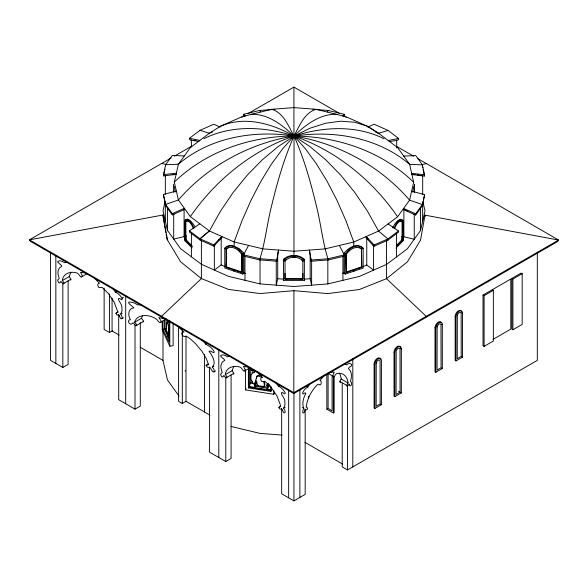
<?xml version="1.0" encoding="UTF-8"?>
<svg xmlns="http://www.w3.org/2000/svg" width="588" height="588" viewBox="0 0 588 588"><rect width="100%" height="100%" fill="white"/><g stroke="black" fill="none" stroke-linecap="round" stroke-linejoin="round"><path stroke-width="0.88" d="M171.174 157.988L29.4 239.845L293.802 392.644L558.6 240.066L425.006 215.157L420.508 240.191L407.396 261.851L386.559 278.668L359.422 289.494L327.832 293.588L293.934 290.678L293.809 393.563L557.542 241.594L558.6 240.066L426.462 163.626L422.052 164.53M414.422 192.261L414.43 187.785M414.43 188.844L414.437 184.36L414.43 186.896M304.363 259.323L304.356 260.543L302.871 260.999C298.278 255.978 289.619 255.971 285.026 260.984L283.534 260.528L283.534 259.308C289.061 254.089 298.844 254.104 304.363 259.323L304.356 280.395L283.534 280.388L283.534 259.308M283.534 280.388L283.534 279.16L277.727 278.719L276.25 285.143L276.25 260.991M285.026 260.984L286.025 259.617M302.886 273.361L302.871 279.182L285.026 279.168L285.011 273.354M389.116 141.627L397.135 140.282L398.62 139.628L398.62 138.408L388.08 130.455L378.518 133.278L367.412 126.244L345.891 116.711L316.182 109.309L293.934 107.619L271.685 109.309L241.984 116.711L220.463 126.244L209.35 133.278L190.343 147.581L178.392 164.236L174.32 182.111L178.392 199.986L190.343 216.641L209.35 230.944L234.156 241.962L262.99 248.878L293.949 251.245L324.914 248.908L353.77 242.028L378.562 231.069L397.598 216.774L409.579 200.126L413.68 182.251L409.638 164.375L397.716 147.713L378.731 133.403L367.61 126.361L354.902 122.267L340.878 121.194L325.848 123.179L310.133 128.169L294.066 136.063L293.949 255.523M302.871 260.999L301.872 259.624M304.356 280.395L304.363 279.175L310.17 278.734L311.625 285.158L311.625 261.006M241.962 269.355L241.499 272.413L226.057 267.253L226.674 257.037M186.999 241.095L185.881 239.676L186.087 235.251M267.496 386.176L267.805 383.905L266.415 385.089L267.871 386.367L267.665 387.147L259.969 385.956M267.871 386.367L268.341 383.251M256.339 378.716L257.154 375.681L259.404 375.056L261.175 375.622M263.784 382.156L264.512 385.265L263.593 386.72L258.176 386.14L256.449 381.855L256.125 384.236L254.361 385.809L256.669 376.724L258.918 376.099L262.13 377.636M254.979 386.61L254.361 387.948L255.155 382.075L256.162 380.267M412.857 192.261L413.68 186.528M256.824 381.605L256.611 383.192L254.361 385.809M276.75 261.219L278.469 250.062L276.75 261.219L259.558 259.903L243.55 256.067L243.55 254.839L248.57 245.416M67.164 262.241L64.445 262.704A11.782 6.799 60 0 0 61.997 261.27L59.719 260.749L57.749 261.476A1.205 0.698 60 0 0 57.727 262.086L59.395 263.828A3.91 2.256 60 0 1 60.564 264.512L61.872 266.239L59.447 267.893L58.146 270.671A11.76 6.791 60 0 0 58.072 274.339L59.234 278.58L57.852 279.866A3.293 1.904 60 0 0 57.815 280.895L58.734 282.696A1.882 1.088 60 0 0 59.248 282.982L60.66 282.137A3.631 2.095 60 0 0 60.851 281.439L62.82 283.592A1.705 0.985 60 0 0 63.379 283.923C65.04 283.688 62.909 281.255 62.35 280.542C62.865 273.244 71.464 270.737 77.418 273.192A6.725 3.881 60 0 1 78.211 273.795L80.688 276.86A1.97 1.139 60 0 0 81.401 277.249L82.136 276.331A2.852 1.646 60 0 0 82.136 275.353L80.512 272.303L85.503 272.994M62.35 280.542L69.222 276.573L70.825 272.207M230.121 356.321L227.394 356.784A11.782 6.799 60 0 0 224.947 355.35L222.668 354.829L220.698 355.556A1.205 0.698 60 0 0 220.676 356.166L222.352 357.908A3.91 2.256 60 0 1 223.514 358.592L224.829 360.319L222.404 361.973L221.095 364.751A11.76 6.791 60 0 0 221.022 368.419L222.191 372.66L220.801 373.946A3.293 1.904 60 0 0 220.765 374.975L221.683 376.776A1.882 1.088 60 0 0 222.205 377.062L223.609 376.224A3.631 2.095 60 0 0 223.808 375.519L225.77 377.672A1.705 0.985 60 0 0 226.336 378.003C227.99 377.768 225.865 375.335 225.3 374.622C225.821 367.324 234.421 364.817 240.374 367.272A6.725 3.881 60 0 1 241.161 367.875L243.638 370.94A1.97 1.139 60 0 0 244.351 371.329L245.093 370.411A2.852 1.646 60 0 0 245.086 369.433L243.469 366.383L248.459 367.074M225.3 374.622L232.179 370.653L233.774 366.287M163.376 174.629L176.356 173.173L176.356 174.393L163.376 175.849L165.64 164.706L172.269 155.46L184.367 155.908M163.376 175.849L164.883 169.234M165.228 175.996L165.324 175.562L165.324 194.349M165.022 201.927L162.994 210.82L167.455 230.386L180.538 248.621L201.346 264.277M411.629 191.188L424.61 194.628L422.331 205.771L415.679 215.017L403.589 209.673L403.589 208.453L415.679 213.797L415.679 215.017M422.331 205.771L424.61 194.628M201.39 264.299L228.482 276.331L260.05 283.901L293.934 286.496L327.832 283.938L359.422 276.404L386.559 264.409L407.396 248.761L420.508 230.54L425.006 210.974L422.993 202.081M141.039 304.885L137.408 304.827L136.6 304.275A20.94 12.091 60 0 0 134.145 302.923C123.737 299.961 130.543 304.929 133.983 307.877C127.89 308.171 127.794 315.756 130.463 319.703C128.015 319.402 128.088 322.819 129.794 323.723A3.33 1.926 60 0 0 130.485 324.106C133.66 324.745 131.506 320.129 135.247 325.407A3.013 1.742 60 0 0 135.99 325.848C138.173 325.98 135.291 322.922 134.615 322.268C137.239 312.956 151.153 314.499 157.047 319.74C157.819 320.703 160.223 324.186 161.002 321.864A2.161 1.242 60 0 0 161.002 320.879L158.833 317.527L166.323 319.38M134.615 322.268L141.495 318.292L142.656 315.396M93.83 277.521L99.446 283.24L98.372 283.512L97.821 284.408A2.852 1.646 60 0 0 97.814 285.378L98.556 287.15A1.97 1.139 60 0 0 99.269 287.591L101.746 287.385A6.725 3.881 60 0 1 102.54 287.694L108.155 293.339L114.021 301.879L117.269 310.449L117.607 312.449L115.917 313.36L116.578 314.639A1.705 0.985 60 0 0 117.137 314.947L119.107 315.072A3.631 2.095 60 0 0 119.298 315.999M256.78 371.601L262.395 377.32L261.322 377.592L260.778 378.488A2.852 1.646 60 0 0 260.771 379.466L261.513 381.237A1.97 1.139 60 0 0 262.226 381.671L264.703 381.465A6.725 3.881 60 0 1 265.489 381.774L271.112 387.418L276.977 395.959L280.226 404.529L280.564 406.529L278.874 407.44L279.528 408.719A1.705 0.985 60 0 0 280.094 409.027L282.064 409.152A3.631 2.095 60 0 0 282.255 410.079L283.659 412.541A1.882 1.088 60 0 0 284.18 412.857L284.849 412.798L285.099 412.115A3.293 1.904 60 0 0 285.062 411.041L283.673 408.16L284.842 405.264A11.76 6.791 60 0 0 284.768 401.508C285.922 399.37 278.771 391.975 282.35 392.556A3.91 2.256 60 0 1 283.512 393.225L284.496 393.85L285.187 393.409A1.205 0.698 60 0 0 285.165 392.769L283.195 389.77L280.917 387.661A11.782 6.799 60 0 0 278.469 386.272L275.743 382.663M119.298 315.999L120.709 318.461A1.882 1.088 60 0 0 121.224 318.777L121.9 318.718L122.142 318.034A3.293 1.904 60 0 0 122.106 316.961L120.724 314.08L121.885 311.184A11.76 6.791 60 0 0 121.812 307.428C122.966 305.29 115.814 297.888 119.393 298.476A3.91 2.256 60 0 1 120.562 299.145L121.547 299.762L122.231 299.329A1.205 0.698 60 0 0 122.208 298.689L120.239 295.69L117.96 293.581A11.782 6.799 60 0 0 115.513 292.192L112.793 288.583M394.011 228.35C395.415 224.961 398.907 217.251 403.464 220.647L403.464 240.499L395.93 248.018M394.519 228.747C395.775 225.785 398.664 219.148 402.714 221.845L402.714 240.029L396.334 246.401M384.104 138.797C356.137 124.818 323.15 126.618 294.066 136.063C284.1 158.223 277.47 181.685 271.737 205.241C267.048 223.315 265.372 242.256 259.558 259.903M425.675 317.579L426.204 316.359L386.559 278.668L386.559 240.249M274.692 392.38L273.802 394.291L245.512 389.918L246.1 388.639M254.847 384.765L251.723 382.737L252.45 381.796L250.672 379.054L251.017 374.843A8.092 6.38 24.9 0 1 254.207 372.424L254.92 370.888M271.303 387L270.914 391.402L248.401 387.918L250.723 382.913L250.723 367.75M251.723 382.737L252.436 381.208M263.593 386.72L264.997 384.221L264.269 381.12M267.003 385.949L267.716 384.412M268.723 384.853L268.723 386.588L267.18 389.932L267.18 388.19L269.084 384.376L268.018 386.669M176.753 325.458L184.073 332.095L182.64 332.169L181.912 332.955A2.161 1.242 60 0 0 181.905 333.933L182.368 335.3L183.522 336.27L187.491 336.821L190.813 339.298L195.694 343.877L201.846 351.117L206.167 358.283L207.843 362.737L208.299 364.803L206.043 365.391L206.917 366.794A3.013 1.742 60 0 0 207.667 367.213L210.291 367.721L212.422 371.418A3.33 1.926 60 0 0 213.113 371.829L213.885 371.954L215.634 370.932M190.343 216.641C215.59 180.053 251.745 150.616 293.934 135.982C299.49 126.133 304.194 112.72 316.182 109.309M392.453 227.828C394.43 224.587 396.746 220.324 400.524 219.192L403.464 220.647L402.714 221.845L400.854 220.882L399.274 221.066M214.106 371.814L214.172 369.771L212.444 367.037C216.31 362.84 212.753 356.695 210.159 352.8C207.079 350.242 211.136 350.808 212.231 352.065C217.589 354.777 210.827 346.42 208.769 346.009A20.94 12.091 60 0 0 206.314 344.531L201.875 340.011M213.797 246.122L213.797 244.902L221.779 236.464L221.779 237.684L213.797 246.122L200.052 240.022L200.016 238.779L209.401 230.974L220.522 211.121L233.23 192.379L247.247 175.15L262.285 159.804L277.999 146.684L294.066 136.063C334.219 130.051 378.069 137.489 409.638 164.375L422.397 164.853L424.646 176.003L411.659 174.54L411.659 173.313L424.646 174.783M327.332 111.889L328.31 110.478L344.333 114.315L344.333 115.535L343.613 116.534M413.952 214.598L414.239 214.201L414.239 239.25L403.875 236.766L403.589 237.162M415.679 213.797L422.331 204.55L409.579 200.126C380.157 166.007 338.431 143.354 294.066 136.063L282.696 148.771L271.575 163.934L260.94 181.222L251.017 200.273L242.021 220.662L234.156 241.962L234.156 246.24L239.389 248.731L243.851 253.141L243.851 273.001L242.793 274.059L224.77 268.032L224.77 248.18C226.946 245.314 231.003 244.748 234.156 246.24M399.833 242.653L402.067 239.816L402.067 221.625M344.068 253.2C348.022 247.835 357.57 242.072 363.171 248.261L363.171 268.113L345.127 274.118L344.068 273.053L344.068 253.2L345.127 254.259L346.413 254.288C349.301 249.635 355.608 245.394 361.01 248.489M254.207 372.424L255.368 370.44M324.502 375.24L319.968 380.495A3.741 2.161 -60 0 1 321.136 383.222A1.147 0.661 -60 0 1 320.636 384.537A1.147 0.661 -60 0 1 319.666 384.75A3.976 2.293 -60 0 0 317.623 384.523A23.491 13.561 -60 0 0 306.208 407.161A4.145 2.396 -60 0 1 307.45 408.175A0.992 0.573 -60 0 1 307.237 409.197A0.992 0.573 -60 0 1 306.429 409.74L305.069 409.579A4.572 2.639 -60 0 1 304.194 412.313A1.088 0.632 -60 0 1 302.901 412.725A4.329 2.499 -60 0 1 303.849 408.359A15.442 8.916 -60 0 1 305.848 393.343A2.271 1.308 -60 0 0 303.562 393.886A1.566 0.904 -60 0 1 302.879 392.299A6.799 3.925 -60 0 1 307.796 387.198A29.18 16.846 -60 0 1 309.854 383.971M347.317 252.208L349.478 250.003M218.332 240.58L219.471 239.316M243.851 253.141L242.793 254.2L241.499 254.229C238.618 249.577 232.326 245.321 226.917 248.415M233.781 271.046L234.156 270.671M396.319 245.549L402.067 239.816L401.905 236.273M161.671 316.204L201.39 278.565L201.39 240.147M283.534 260.528C288.818 254.508 299.079 254.516 304.356 260.543M342.451 116.012L344.333 114.315M192.247 246.901L185.235 239.889L185.235 221.705L186.381 221.051M172.269 214.87L172.269 213.65L184.367 208.314L184.367 209.534L172.269 214.87L165.64 205.624L165.64 204.404L178.392 199.986C207.829 165.875 249.569 143.251 293.934 135.982C305.635 124.862 319.894 113.704 336.909 114.27M174.32 182.111C205.969 151.381 250.267 136.276 293.934 135.982L293.934 87.112L339.078 113.175M199.846 223.793L189.461 230.834L200.016 238.779L209.35 230.944M198.957 141.502L190.946 140.15L189.461 139.488L189.461 138.268L200.016 130.33L213.767 124.237L220.147 127.082M190.946 140.15L191.401 139.804L191.401 146.963M221.779 237.684L221.184 237.427L221.184 264.916L214.341 270.054L214.341 245.005L214.936 245.269M398.458 230.974L387.896 238.904L374.13 244.99L374.13 246.218L387.896 240.132L398.458 232.194L398.458 230.974L388.08 223.918M174.342 156.165L191.761 146.103M241.661 117.291L244.035 115.924M247.996 113.638L293.934 87.112M63.989 283.218L70.869 279.249L69.222 276.573M82.063 276.603L87.414 273.516M115.513 292.192L117.041 291.31M122.003 298.197L123.531 297.315M115.968 313.228L118.261 311.905M120.724 314.08L122.253 313.198M121.966 318.615L123.495 317.733M104.135 288.208L104.135 329.449L109.427 332.499L112.448 330.757M50.561 252.245L50.561 360.378L62.835 367.463L68.127 364.406L68.127 281.02M136.806 325.26L143.685 321.291L141.495 318.292M160.899 322.121L166.25 319.034M205.499 344.142L207.027 343.26M206.101 365.266L208.395 363.943M118.71 314.499L118.71 399.722L135.005 409.13L140.297 406.073L140.297 322.68M212.444 367.037L213.973 366.155M226.946 377.298L233.826 373.329L232.179 370.653M178.598 326.649L178.598 401.31L182.302 403.449L186.006 401.31L209.923 415.113M245.012 370.683L250.363 367.596M278.469 386.272L279.998 385.39M278.918 407.308L280.447 406.426M283.673 408.16L285.202 407.278M492.288 289.715L493.347 290.325L493.347 341.033L484.086 346.376L483.027 345.766L483.027 295.066L510.803 279.028L510.803 329.118L493.06 339.364M511.861 278.418L521.122 273.067L522.181 273.677L522.181 324.385L512.92 329.736L511.861 329.118L511.861 278.418L512.92 279.028L522.181 273.677M483.027 295.066L484.086 295.676L493.347 290.325M209.497 366.912L209.497 452.135L225.792 461.543L231.084 458.486L231.084 375.1M326.832 374.358L326.832 409.189L327.626 408.726M326.832 409.189L333.359 412.952L334.153 412.497L334.153 376.746M400.075 392.152L396.084 394.46L396.165 351.286A2.808 1.624 -60 0 1 398.083 348.478A2.808 1.624 -60 0 1 400.002 349.066L400.075 392.152L398.488 391.24M435.796 372.277L442.323 368.514L442.323 324.51A4.608 2.661 -60 0 0 439.06 322.628A4.608 2.661 -60 0 0 435.796 328.28L435.796 372.277L435.002 371.822L435.002 327.817A4.608 2.661 -60 0 1 437.421 322.79A4.608 2.661 -60 0 1 441.088 322.422M455.965 360.907L462.484 357.136L462.484 313.139A4.608 2.661 -60 0 0 459.228 311.258A4.608 2.661 -60 0 0 455.965 316.903L455.965 360.907L455.171 360.444L455.171 316.447A4.608 2.661 -60 0 1 458.008 311.074A4.608 2.661 -60 0 1 461.58 311.772M394.82 396.65L401.339 392.887L401.339 348.89A4.608 2.661 -60 0 0 398.083 347.001A4.608 2.661 -60 0 0 394.82 352.653L394.82 396.65L394.026 396.194L394.026 352.197A4.608 2.661 -60 0 1 396.863 346.824A4.608 2.661 -60 0 1 400.435 347.515M374.887 408.462L381.414 404.691L381.414 360.694A4.608 2.661 -60 0 0 378.15 358.812A4.608 2.661 -60 0 0 374.887 364.457L374.887 408.462L374.093 407.999L374.093 364.001A4.608 2.661 -60 0 1 376.93 358.629A4.608 2.661 -60 0 1 380.51 359.327M281.659 408.579L281.659 493.802L293.934 500.888L305.179 494.39L305.179 409.167M342.216 383.508L342.216 466.901L347.508 469.959L537.307 360.378L537.307 252.245M228.534 247.43L226.057 249.062L226.057 267.253M358.408 268.466L361.502 266.952L361.502 248.768L361.877 267.327L346.413 272.472L346.038 253.913L346.413 272.472M367.728 127.082L374.1 124.237L387.86 130.33M212.658 131.815L209.35 133.278L200.016 130.33M366.17 237.773L366.765 237.508L366.765 264.997L373.586 270.142L373.586 245.093L372.99 245.358L366.17 237.773L366.17 236.545L374.13 244.99M362.921 266.695L366.765 264.997M187.094 220.743L185.235 221.705L184.485 220.507C189.042 217.119 192.526 224.836 193.922 228.218M203.948 138.672C231.907 124.707 264.879 126.53 293.934 135.982C288.377 126.133 283.673 112.72 271.685 109.309M185.235 239.889L185.881 239.676L192.254 246.049M361.877 267.327L361.502 266.952L346.038 272.097L348.618 271.641M220.463 126.244C244.652 115.63 272.053 123.553 293.934 135.982C253.796 129.955 209.96 137.364 178.392 164.236L165.64 164.706M165.64 205.624L163.376 194.481L176.356 191.049M244.255 116.534L243.542 115.535L243.542 114.315L259.558 110.478L274.934 109.309M184.367 237.023L184.081 236.626L173.71 239.103L173.71 214.061L173.997 214.458M344.34 254.898L328.317 258.72L311.125 260.021L309.428 250.076L311.125 261.241L328.317 259.94L344.34 256.125L344.34 254.898L339.342 245.468M342.488 273.435L344.068 273.053M388.227 140.554L398.62 138.408M293.934 290.678L260.05 293.552L228.482 289.421L201.39 278.565L180.538 261.711L167.455 240.044L162.994 215.002L29.4 239.845L30.458 241.367L293.809 393.563M167.896 322.158L166.823 322.599L166.823 323.209M162.994 321.07L162.994 329.096L166.25 328.589M162.222 321.754L162.222 329.868L169.8 346.207L173.115 345.693L173.115 323.143M172.174 174.585L173.886 174.335M301.085 278.991L302.871 278.749L285.026 278.741L286.812 278.984M310.883 260.168L311.625 260.116M292.265 256.86L295.632 256.86M186.447 220.963C190.343 221.007 192.011 225.638 193.415 228.614M403.677 156.048L415.782 155.607L422.397 164.853M330.258 372.204L334.307 372.211A3.741 2.161 -60 0 0 333.139 376.298A1.147 0.661 -60 0 0 333.639 377.033A1.147 0.661 -60 0 0 334.609 376.122A3.976 2.293 -60 0 1 336.652 373.534A23.491 13.561 -60 0 1 348.067 382.994A4.145 2.396 -60 0 0 346.824 385.441A0.992 0.573 -60 0 0 347.038 386.22A0.992 0.573 -60 0 0 347.839 385.831L349.206 384.104A4.572 2.639 -60 0 0 350.081 385.816A1.088 0.632 -60 0 0 351.374 384.743A4.329 2.499 -60 0 0 350.426 381.465A15.442 8.916 -60 0 0 348.427 368.757A2.271 1.308 -60 0 1 350.713 366.662A1.566 0.904 -60 0 0 351.396 364.281A6.799 3.925 -60 0 0 346.479 364.861A29.18 16.846 -60 0 0 344.421 364.016M254.648 370.411L251.539 370.594L250.767 368.86M258.228 388.719L264.526 389.168M328.317 259.94C322.547 242.285 320.886 223.344 316.226 205.263C310.538 181.707 303.967 158.238 294.066 136.063C337.74 136.379 382.038 151.513 413.68 182.251M312.934 109.309L328.31 110.478M250.958 114.27C267.974 113.704 282.233 124.862 293.934 135.982M276.75 259.999L259.558 258.683L243.55 254.839M267.217 389.374L271.7 389.712M282.027 435.069L260.043 433.4L231.099 426.476M143.105 321.952L143.685 321.291M413.276 174.357L414.988 174.599M417.553 174.974L419.266 175.217M420.979 175.467L422.787 176.143M250.723 382.913L253.428 383.332M268.738 385.699L270.539 385.978M254.847 385.162L258.264 385.691M254.361 386.206L267.18 388.19M271.303 390.564L248.79 387.088L248.79 368.353M194.069 140.26L195.848 140.554M237.589 271.281L241.874 272.038L241.874 253.854L241.499 272.413M161.671 163.479L166.073 164.383M168.513 322.342L169.094 322.459M189.461 138.268L199.846 140.429M70.259 279.954L70.825 279.873L70.869 279.249M233.215 374.034L233.781 373.953L233.826 373.329M243.851 273.001L245.424 273.376M262.63 389.454L249.187 386.228L249.187 368.389M187.866 220.706L188.667 220.934M402.067 239.816L402.714 240.029M397.598 245.49L398.245 245.703M242.793 274.059L242.793 254.2C239.441 248.334 230.849 242.991 224.77 248.18L226.057 249.062L226.431 248.695L226.431 266.879L241.874 272.038M353.77 246.306L353.77 242.028L345.928 220.721L336.968 200.324L327.082 181.266L316.476 163.956L305.392 148.779L294.066 136.063C336.24 150.719 372.373 180.178 397.598 216.774M375.217 131.815L378.518 133.278M200.052 238.801L213.797 244.902M221.184 264.916L225.02 266.614M405.47 210.034L407.859 211.166M359.4 247.504L361.877 249.143L363.171 248.261C357.085 243.064 348.478 248.386 345.127 254.259L345.127 274.118M226.431 266.879L229.518 268.393M267.694 385.757L268.062 385.949M343.833 115.924L346.207 117.291M396.9 146.559L413.533 156.165M417.487 158.451L426.204 163.479M461.69 312.684L462.484 313.139M455.171 316.447L455.965 316.903M441.529 324.054L442.323 324.51M435.002 327.817L435.796 328.28M461.69 356.681L462.484 357.136M441.529 368.051L442.323 368.514M400.546 348.427L401.339 348.89M394.026 352.197L394.82 352.653M374.093 364.001L374.887 364.457M400.546 392.424L401.339 392.887M339.291 373.182A23.491 13.561 -60 0 1 341.194 379.025L348.067 382.994M327.788 373.211L333.139 376.298M380.62 404.235L381.414 404.691M341.194 379.025A4.145 2.396 -60 0 0 339.945 381.472L346.824 385.441M306.267 386.316L307.796 387.198M302.32 407.477L303.849 408.359M119.121 335.042L112.073 330.971L112.073 297.984M140.275 347.258L162.994 360.378L167.455 379.944L178.972 395.989M304.9 442.308L342.51 464.02M294.066 136.063L310.096 146.699L325.789 159.84L340.79 175.202L354.784 192.445L367.463 211.202L378.562 231.069L387.896 238.904L387.896 240.132M200.016 240L189.461 232.062L189.461 230.834M185.176 371.116L185.271 370.572M372.99 245.358L374.13 246.218M243.542 114.315L245.416 116.012M238.441 249.937L239.772 251.186M192.011 247.886L184.485 240.367L184.485 220.507L187.418 219.052C190.813 219.934 192.857 223.734 194.819 226.446M353.77 270.745L354.145 271.112M367.331 238.14L368.47 239.404M184.367 209.534L184.081 209.137L184.081 236.626M172.269 213.65L165.64 204.404L163.376 194.481M167.073 333.69L168.455 336.762M259.558 110.478L260.535 111.889M162.994 329.096L169.028 342.091L169.028 320.688M422.397 166.073L422.772 167.727M423.147 169.388L424.646 176.003M163.155 217.295L165.867 232.539M166.183 234.333L167.139 239.713M174.32 186.389L175.136 192.114M361.392 262.483L361.502 266.952M167.279 321.114L167.308 322.893M512.92 279.028L512.92 329.736M484.086 295.676L484.086 346.376M425.006 215.157L425.006 216.546M422.691 175.716L422.691 194.496M422.654 202.397L422.654 221.184M420.508 208.174L420.508 230.54M414.444 185.102L414.437 192.776M403.875 209.277L403.875 236.766M397.598 221.051L397.598 222.271M396.68 139.937L396.68 147.992M396.525 232.774L396.525 256.927M352.8 358.768L352.8 466.901M347.508 385.647L347.508 469.959M342.936 256.184L342.936 280.336M333.359 376.291L333.359 412.952M332.095 376.445L332.095 410.762L328.097 408.454L328.097 373.24M327.832 259.786L327.832 283.938M311.125 260.021L311.125 261.241M310.17 255.824L310.17 278.734M308.671 396.18L308.671 398.01M302.871 260.565L302.871 279.182M299.887 389.315L299.887 497.448M293.934 392.755L293.934 500.888M288.642 389.697L288.642 497.83M285.026 260.55L285.026 279.168M277.727 254.891L277.727 278.719M273.802 390.682L273.802 394.291M270.914 386.941L270.914 391.402M260.05 259.749L260.05 283.901M248.401 369.183L248.401 387.918M245.512 370.072L245.512 389.918M244.961 256.125L244.961 280.278M225.792 377.239L225.792 461.543M218.809 349.375L218.809 457.508M204.521 354.623L204.521 411.997M191.401 233.532L191.401 256.794M186.006 335.799L186.006 401.31M185.881 221.492L185.881 239.676M182.302 329.743L182.302 403.449M173.57 184.22L173.57 192.18M169.8 320.945L169.8 346.207M167.455 208.027L167.455 230.386M167.455 335.373L167.455 336.998M165.926 319.725L165.926 328.641M165.544 331.25L165.544 329.515L168.984 336.917L168.984 338.651L164.442 328.868L164.442 319.953M165.324 202.25L165.324 221.037M162.994 215.002L162.994 216.399M162.994 330.133L162.994 360.378M135.005 324.819L135.005 409.13M125.692 295.617L125.692 403.75M109.427 294.015L109.427 332.499M62.835 283.159L62.835 367.463M55.853 255.295L55.853 363.428M252.083 372.549A8.092 6.38 24.9 0 1 254.935 370.249M340.695 382.119A0.992 0.573 -60 0 1 339.945 381.472M166.705 322.621L166.507 330.669L167.955 334.058L168.425 331.037L168.984 336.512L168.366 325.745L167.756 323.466L166.705 322.621M376.232 363.09L376.151 406.271L380.149 403.963L380.069 360.878A2.808 1.624 -60 0 0 378.15 360.282A2.808 1.624 -60 0 0 376.232 363.09M437.141 326.906L437.06 370.087L441.059 367.779L440.978 324.694A2.808 1.624 -60 0 0 439.06 324.106A2.808 1.624 -60 0 0 437.141 326.906M457.31 315.536L457.229 358.717L461.22 356.409L461.146 313.323A2.808 1.624 -60 0 0 459.228 312.728A2.808 1.624 -60 0 0 457.31 315.536"/></g></svg>
